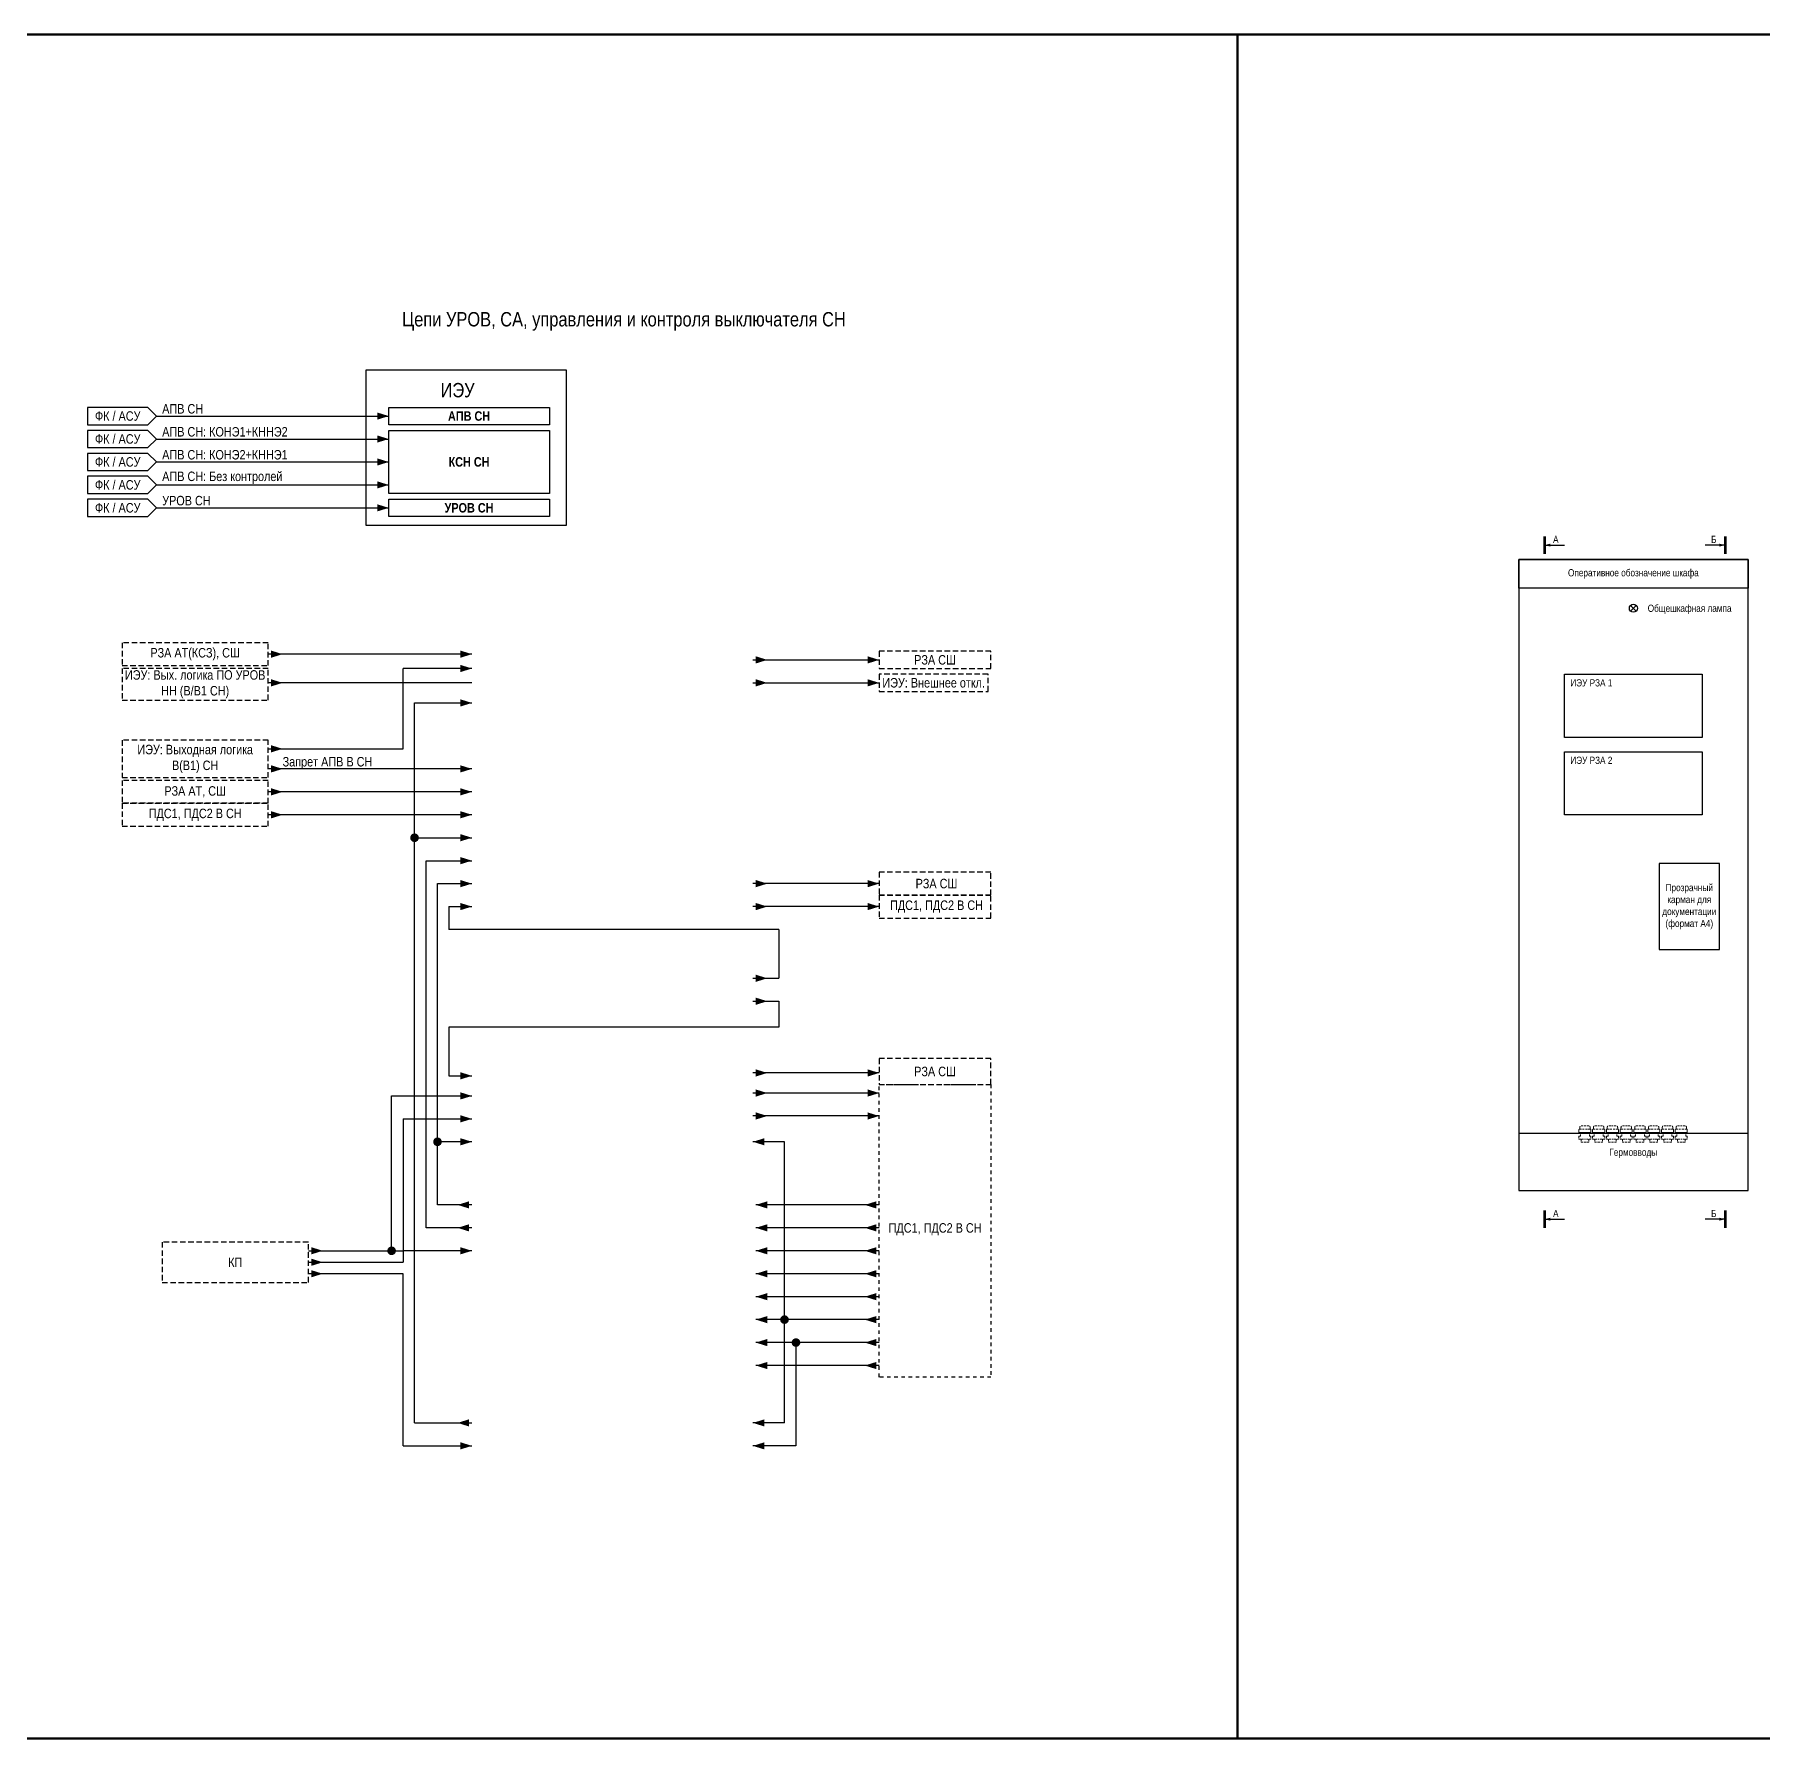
# Model space of a CAD drawing. Header units: millimetres. Extents: x 25558 to 49929, y 1902 to 19390.
# Drawn here: x 44368 to 44971, y 15825 to 16419 of the extents above; entities that cross this region are included whole.
import ezdxf
from ezdxf.enums import TextEntityAlignment as Align

# ---------------------------------------------------------------- set-up
doc = ezdxf.new("R2010")
doc.units = ezdxf.units.MM
doc.linetypes.add('JIS_02_1.2', pattern=[2.5, 1.25, -1.25])
doc.linetypes.add('штриховая2', pattern=[9.525, 6.35, -3.175])
for name, color, linetype, lineweight in [('Основная', 7, 'Continuous', 30), ('Отключение_включение', 1, 'Continuous', 30), ('Толстая', 7, 'Continuous', 53), ('Тонкая', 7, 'Continuous', 5), ('Цепи внешние', 84, 'Continuous', 30), ('Цепи внутренние', 5, 'Continuous', 30), ('Цепь - ФК и АСУ', 132, 'Continuous', 30)]:
    doc.layers.add(name, color=color, linetype=linetype, lineweight=lineweight)
doc.styles.add('Narrow', font='ARIALN.TTF')

# ---------------------------------------------------------------- blocks, each defined once
blk = doc.blocks.new('Point')
at = {"layer": 'Основная', "color": 0, "const_width": 1.5}
blk.add_lwpolyline([(-0.75, 0, 1), (0.75, 0, 1)], format="xyb", close=True, dxfattribs=at)

msp = doc.modelspace()

# ---------------------------------------------------------------- linework, layer by layer
at = {"linetype": 'штриховая2', "lineweight": 13, "ltscale": 0.1}
for p, q in [((44907.85, 16038.59), (44909.1, 16038.59)), ((44910.35, 16038.59), (44909.1, 16038.59)), ((44912.65, 16038.59), (44913.9, 16038.59)), ((44915.15, 16038.59), (44913.9, 16038.59)), ((44917.45, 16038.59), (44918.7, 16038.59)), ((44919.95, 16038.59), (44918.7, 16038.59)), ((44922.25, 16038.59), (44923.5, 16038.59)), ((44924.75, 16038.59), (44923.5, 16038.59)), ((44927.05, 16038.59), (44928.3, 16038.59)), ((44929.55, 16038.59), (44928.3, 16038.59)), ((44931.85, 16038.59), (44933.1, 16038.59)), ((44934.35, 16038.59), (44933.1, 16038.59)), ((44936.65, 16038.59), (44937.9, 16038.59)), ((44939.15, 16038.59), (44937.9, 16038.59)), ((44941.45, 16038.59), (44942.7, 16038.59)), ((44943.95, 16038.59), (44942.7, 16038.59)), ((44906.99, 16037.25), (44906.99, 16036)), ((44906.99, 16036), (44906.99, 16037.25)), ((44906.99, 16034.94), (44906.99, 16033.89)), ((44906.99, 16034.94), (44907.56, 16034.94)), ((44906.99, 16033.89), (44909.1, 16033.89)), ((44907.28, 16037.92), (44907.28, 16037.44)), ((44907.28, 16037.44), (44909.1, 16037.44)), ((44907.56, 16034.94), (44907.56, 16036)), ((44907.76, 16033.89), (44907.76, 16032.83)), ((44907.76, 16032.83), (44909.1, 16032.83)), ((44910.92, 16037.44), (44909.1, 16037.44)), ((44911.21, 16033.89), (44909.1, 16033.89)), ((44910.44, 16032.83), (44909.1, 16032.83)), ((44910.44, 16033.89), (44910.44, 16032.83)), ((44910.64, 16034.94), (44910.64, 16036)), ((44911.21, 16034.94), (44910.64, 16034.94)), ((44910.92, 16037.92), (44910.92, 16037.44)), ((44911.21, 16037.25), (44911.21, 16036)), ((44911.21, 16036), (44911.21, 16037.25)), ((44911.21, 16034.94), (44911.21, 16033.89)), ((44911.79, 16034.94), (44911.79, 16033.89)), ((44911.79, 16034.94), (44912.36, 16034.94)), ((44911.79, 16033.89), (44913.9, 16033.89)), ((44912.08, 16037.92), (44912.08, 16037.44)), ((44912.08, 16037.44), (44913.9, 16037.44)), ((44912.36, 16034.94), (44912.36, 16036)), ((44912.56, 16033.89), (44912.56, 16032.83)), ((44912.56, 16032.83), (44913.9, 16032.83)), ((44915.72, 16037.44), (44913.9, 16037.44)), ((44916.01, 16033.89), (44913.9, 16033.89)), ((44915.24, 16032.83), (44913.9, 16032.83)), ((44915.24, 16033.89), (44915.24, 16032.83)), ((44915.44, 16034.94), (44915.44, 16036)), ((44916.01, 16034.94), (44915.44, 16034.94)), ((44915.72, 16037.92), (44915.72, 16037.44)), ((44916.01, 16037.25), (44916.01, 16036)), ((44916.01, 16036), (44916.01, 16037.25)), ((44916.01, 16034.94), (44916.01, 16033.89)), ((44916.59, 16037.25), (44916.59, 16036)), ((44916.59, 16036), (44916.59, 16037.25)), ((44916.59, 16034.94), (44916.59, 16033.89)), ((44916.59, 16034.94), (44917.16, 16034.94)), ((44916.59, 16033.89), (44918.7, 16033.89)), ((44916.88, 16037.92), (44916.88, 16037.44)), ((44916.88, 16037.44), (44918.7, 16037.44)), ((44917.16, 16034.94), (44917.16, 16036)), ((44917.36, 16033.89), (44917.36, 16032.83)), ((44917.36, 16032.83), (44918.7, 16032.83)), ((44920.52, 16037.44), (44918.7, 16037.44)), ((44920.81, 16033.89), (44918.7, 16033.89)), ((44920.04, 16032.83), (44918.7, 16032.83)), ((44920.04, 16033.89), (44920.04, 16032.83)), ((44920.24, 16034.94), (44920.24, 16036)), ((44920.81, 16034.94), (44920.24, 16034.94)), ((44920.52, 16037.92), (44920.52, 16037.44)), ((44920.81, 16037.25), (44920.81, 16036)), ((44920.81, 16036), (44920.81, 16037.25)), ((44920.81, 16034.94), (44920.81, 16033.89)), ((44921.39, 16037.25), (44921.39, 16036)), ((44921.39, 16036), (44921.39, 16037.25)), ((44921.39, 16034.94), (44921.39, 16033.89)), ((44921.39, 16034.94), (44921.96, 16034.94)), ((44921.39, 16033.89), (44923.5, 16033.89)), ((44921.68, 16037.92), (44921.68, 16037.44)), ((44921.68, 16037.44), (44923.5, 16037.44)), ((44921.96, 16034.94), (44921.96, 16036)), ((44922.16, 16033.89), (44922.16, 16032.83)), ((44922.16, 16032.83), (44923.5, 16032.83)), ((44925.32, 16037.44), (44923.5, 16037.44)), ((44925.61, 16033.89), (44923.5, 16033.89)), ((44924.84, 16032.83), (44923.5, 16032.83)), ((44924.84, 16033.89), (44924.84, 16032.83)), ((44925.04, 16034.94), (44925.04, 16036)), ((44925.61, 16034.94), (44925.04, 16034.94)), ((44925.32, 16037.92), (44925.32, 16037.44)), ((44925.61, 16037.25), (44925.61, 16036)), ((44925.61, 16036), (44925.61, 16037.25)), ((44925.61, 16034.94), (44925.61, 16033.89)), ((44926.19, 16037.25), (44926.19, 16036)), ((44926.19, 16036), (44926.19, 16037.25)), ((44926.19, 16037.25), (44926.19, 16036)), ((44926.19, 16036), (44926.19, 16037.25)), ((44926.19, 16034.94), (44926.19, 16033.89)), ((44926.19, 16034.94), (44926.76, 16034.94)), ((44926.19, 16034.94), (44926.19, 16033.89)), ((44926.19, 16033.89), (44928.3, 16033.89)), ((44926.48, 16037.92), (44926.48, 16037.44)), ((44926.48, 16037.44), (44928.3, 16037.44)), ((44926.76, 16034.94), (44926.76, 16036)), ((44926.96, 16033.89), (44926.96, 16032.83)), ((44926.96, 16032.83), (44928.3, 16032.83)), ((44930.12, 16037.44), (44928.3, 16037.44)), ((44930.41, 16033.89), (44928.3, 16033.89)), ((44929.64, 16032.83), (44928.3, 16032.83)), ((44929.64, 16033.89), (44929.64, 16032.83)), ((44929.84, 16034.94), (44929.84, 16036)), ((44930.41, 16034.94), (44929.84, 16034.94)), ((44930.12, 16037.92), (44930.12, 16037.44)), ((44930.41, 16037.25), (44930.41, 16036)), ((44930.41, 16036), (44930.41, 16037.25)), ((44930.41, 16034.94), (44930.41, 16033.89)), ((44930.99, 16037.25), (44930.99, 16036)), ((44930.99, 16036), (44930.99, 16037.25)), ((44930.99, 16034.94), (44930.99, 16033.89)), ((44930.99, 16034.94), (44931.56, 16034.94)), ((44930.99, 16033.89), (44933.1, 16033.89)), ((44931.28, 16037.92), (44931.28, 16037.44)), ((44931.28, 16037.44), (44933.1, 16037.44)), ((44931.56, 16034.94), (44931.56, 16036)), ((44931.76, 16033.89), (44931.76, 16032.83)), ((44931.76, 16032.83), (44933.1, 16032.83)), ((44934.92, 16037.44), (44933.1, 16037.44)), ((44935.21, 16033.89), (44933.1, 16033.89)), ((44934.44, 16032.83), (44933.1, 16032.83)), ((44934.44, 16033.89), (44934.44, 16032.83)), ((44934.64, 16034.94), (44934.64, 16036)), ((44935.21, 16034.94), (44934.64, 16034.94)), ((44934.92, 16037.92), (44934.92, 16037.44)), ((44935.21, 16037.25), (44935.21, 16036)), ((44935.21, 16036), (44935.21, 16037.25)), ((44935.21, 16034.94), (44935.21, 16033.89)), ((44935.79, 16037.25), (44935.79, 16036)), ((44935.79, 16036), (44935.79, 16037.25)), ((44935.79, 16034.94), (44935.79, 16033.89)), ((44935.79, 16034.94), (44936.36, 16034.94)), ((44935.79, 16033.89), (44937.9, 16033.89)), ((44936.08, 16037.92), (44936.08, 16037.44)), ((44936.08, 16037.44), (44937.9, 16037.44)), ((44936.36, 16034.94), (44936.36, 16036)), ((44936.56, 16033.89), (44936.56, 16032.83)), ((44936.56, 16032.83), (44937.9, 16032.83)), ((44939.72, 16037.44), (44937.9, 16037.44)), ((44940.01, 16033.89), (44937.9, 16033.89)), ((44939.24, 16032.83), (44937.9, 16032.83)), ((44939.24, 16033.89), (44939.24, 16032.83)), ((44939.44, 16034.94), (44939.44, 16036)), ((44940.01, 16034.94), (44939.44, 16034.94)), ((44939.72, 16037.92), (44939.72, 16037.44)), ((44940.01, 16037.25), (44940.01, 16036)), ((44940.01, 16036), (44940.01, 16037.25)), ((44940.01, 16034.94), (44940.01, 16033.89)), ((44940.59, 16037.25), (44940.59, 16036)), ((44940.59, 16036), (44940.59, 16037.25)), ((44940.59, 16034.94), (44940.59, 16033.89)), ((44940.59, 16034.94), (44941.16, 16034.94)), ((44940.59, 16033.89), (44942.7, 16033.89)), ((44940.88, 16037.92), (44940.88, 16037.44)), ((44940.88, 16037.44), (44942.7, 16037.44)), ((44941.16, 16034.94), (44941.16, 16036)), ((44941.36, 16033.89), (44941.36, 16032.83)), ((44941.36, 16032.83), (44942.7, 16032.83)), ((44944.52, 16037.44), (44942.7, 16037.44)), ((44944.81, 16033.89), (44942.7, 16033.89)), ((44944.04, 16032.83), (44942.7, 16032.83)), ((44944.04, 16033.89), (44944.04, 16032.83)), ((44944.24, 16034.94), (44944.24, 16036)), ((44944.81, 16034.94), (44944.24, 16034.94)), ((44944.52, 16037.92), (44944.52, 16037.44)), ((44944.81, 16037.25), (44944.81, 16036)), ((44944.81, 16036), (44944.81, 16037.25)), ((44944.81, 16034.94), (44944.81, 16033.89))]:
    msp.add_line(p, q, dxfattribs=at)
for points in [[(44907.28, 16037.92), (44907.29, 16038.1), (44907.32, 16038.23), (44907.38, 16038.36), (44907.47, 16038.47), (44907.58, 16038.54), (44907.72, 16038.59), (44907.95, 16038.59)], [(44910.92, 16037.92), (44910.91, 16038.1), (44910.88, 16038.23), (44910.82, 16038.36), (44910.74, 16038.47), (44910.63, 16038.54), (44910.48, 16038.59), (44910.25, 16038.59)], [(44912.08, 16037.92), (44912.09, 16038.1), (44912.12, 16038.23), (44912.18, 16038.36), (44912.27, 16038.47), (44912.38, 16038.54), (44912.52, 16038.59), (44912.75, 16038.59)], [(44915.72, 16037.92), (44915.71, 16038.1), (44915.68, 16038.23), (44915.62, 16038.36), (44915.54, 16038.47), (44915.43, 16038.54), (44915.28, 16038.59), (44915.05, 16038.59)], [(44916.88, 16037.92), (44916.89, 16038.1), (44916.92, 16038.23), (44916.98, 16038.36), (44917.07, 16038.47), (44917.18, 16038.54), (44917.32, 16038.59), (44917.55, 16038.59)], [(44920.52, 16037.92), (44920.51, 16038.1), (44920.48, 16038.23), (44920.42, 16038.36), (44920.34, 16038.47), (44920.23, 16038.54), (44920.08, 16038.59), (44919.85, 16038.59)], [(44921.68, 16037.92), (44921.69, 16038.1), (44921.72, 16038.23), (44921.78, 16038.36), (44921.87, 16038.47), (44921.98, 16038.54), (44922.12, 16038.59), (44922.35, 16038.59)], [(44925.32, 16037.92), (44925.31, 16038.1), (44925.28, 16038.23), (44925.22, 16038.36), (44925.14, 16038.47), (44925.03, 16038.54), (44924.88, 16038.59), (44924.65, 16038.59)], [(44926.48, 16037.92), (44926.49, 16038.1), (44926.52, 16038.23), (44926.58, 16038.36), (44926.67, 16038.47), (44926.78, 16038.54), (44926.92, 16038.59), (44927.15, 16038.59)], [(44930.12, 16037.92), (44930.11, 16038.1), (44930.08, 16038.23), (44930.02, 16038.36), (44929.94, 16038.47), (44929.83, 16038.54), (44929.68, 16038.59), (44929.45, 16038.59)], [(44931.28, 16037.92), (44931.29, 16038.1), (44931.32, 16038.23), (44931.38, 16038.36), (44931.47, 16038.47), (44931.58, 16038.54), (44931.72, 16038.59), (44931.95, 16038.59)], [(44934.92, 16037.92), (44934.91, 16038.1), (44934.88, 16038.23), (44934.82, 16038.36), (44934.74, 16038.47), (44934.63, 16038.54), (44934.48, 16038.59), (44934.25, 16038.59)], [(44936.08, 16037.92), (44936.09, 16038.1), (44936.12, 16038.23), (44936.18, 16038.36), (44936.27, 16038.47), (44936.38, 16038.54), (44936.52, 16038.59), (44936.75, 16038.59)], [(44939.72, 16037.92), (44939.71, 16038.1), (44939.68, 16038.23), (44939.62, 16038.36), (44939.54, 16038.47), (44939.43, 16038.54), (44939.28, 16038.59), (44939.05, 16038.59)], [(44940.88, 16037.92), (44940.89, 16038.1), (44940.92, 16038.23), (44940.98, 16038.36), (44941.07, 16038.47), (44941.18, 16038.54), (44941.32, 16038.59), (44941.55, 16038.59)], [(44944.52, 16037.92), (44944.51, 16038.1), (44944.48, 16038.23), (44944.42, 16038.36), (44944.34, 16038.47), (44944.23, 16038.54), (44944.08, 16038.59), (44943.85, 16038.59)], [(44906.99, 16037.25), (44907.02, 16037.3), (44907.09, 16037.36), (44907.14, 16037.4), (44907.19, 16037.42), (44907.25, 16037.43), (44907.28, 16037.44)], [(44911.21, 16037.25), (44911.18, 16037.3), (44911.11, 16037.36), (44911.06, 16037.4), (44911.01, 16037.42), (44910.95, 16037.43), (44910.92, 16037.44)], [(44911.79, 16037.25), (44911.82, 16037.3), (44911.89, 16037.36), (44911.94, 16037.4), (44911.99, 16037.42), (44912.05, 16037.43), (44912.08, 16037.44)], [(44916.01, 16037.25), (44915.98, 16037.3), (44915.91, 16037.36), (44915.86, 16037.4), (44915.81, 16037.42), (44915.75, 16037.43), (44915.72, 16037.44)], [(44916.59, 16037.25), (44916.62, 16037.3), (44916.69, 16037.36), (44916.74, 16037.4), (44916.79, 16037.42), (44916.85, 16037.43), (44916.88, 16037.44)], [(44920.81, 16037.25), (44920.78, 16037.3), (44920.71, 16037.36), (44920.66, 16037.4), (44920.61, 16037.42), (44920.55, 16037.43), (44920.52, 16037.44)], [(44921.39, 16037.25), (44921.42, 16037.3), (44921.49, 16037.36), (44921.54, 16037.4), (44921.59, 16037.42), (44921.65, 16037.43), (44921.68, 16037.44)], [(44925.61, 16037.25), (44925.58, 16037.3), (44925.51, 16037.36), (44925.46, 16037.4), (44925.41, 16037.42), (44925.35, 16037.43), (44925.32, 16037.44)], [(44926.19, 16037.25), (44926.22, 16037.3), (44926.29, 16037.36), (44926.34, 16037.4), (44926.39, 16037.42), (44926.45, 16037.43), (44926.48, 16037.44)], [(44930.41, 16037.25), (44930.38, 16037.3), (44930.31, 16037.36), (44930.26, 16037.4), (44930.21, 16037.42), (44930.15, 16037.43), (44930.12, 16037.44)], [(44930.99, 16037.25), (44931.02, 16037.3), (44931.09, 16037.36), (44931.14, 16037.4), (44931.19, 16037.42), (44931.25, 16037.43), (44931.28, 16037.44)], [(44935.21, 16037.25), (44935.18, 16037.3), (44935.11, 16037.36), (44935.06, 16037.4), (44935.01, 16037.42), (44934.95, 16037.43), (44934.92, 16037.44)], [(44935.79, 16037.25), (44935.82, 16037.3), (44935.89, 16037.36), (44935.94, 16037.4), (44935.99, 16037.42), (44936.05, 16037.43), (44936.08, 16037.44)], [(44940.01, 16037.25), (44939.98, 16037.3), (44939.91, 16037.36), (44939.86, 16037.4), (44939.81, 16037.42), (44939.75, 16037.43), (44939.72, 16037.44)], [(44940.59, 16037.25), (44940.62, 16037.3), (44940.69, 16037.36), (44940.74, 16037.4), (44940.79, 16037.42), (44940.85, 16037.43), (44940.88, 16037.44)], [(44944.81, 16037.25), (44944.78, 16037.3), (44944.71, 16037.36), (44944.66, 16037.4), (44944.61, 16037.42), (44944.55, 16037.43), (44944.52, 16037.44)]]:
    msp.add_spline(points, degree=3, dxfattribs=at)
at = {"layer": 'Основная', "ltscale": 100}
msp.add_line((44886, 16036), (44966, 16036), dxfattribs=at)
at = {"layer": 'Основная', "linetype": 'штриховая2', "lineweight": 13, "ltscale": 1000}
for p, q in [((44906.99, 16036.19), (44909.1, 16036.19)), ((44906.99, 16036), (44909.1, 16036)), ((44907.56, 16036), (44906.99, 16036)), ((44911.21, 16036.19), (44909.1, 16036.19)), ((44911.21, 16036), (44909.1, 16036)), ((44910.64, 16036), (44911.21, 16036)), ((44911.79, 16037.25), (44911.79, 16036)), ((44911.79, 16036), (44911.79, 16037.25)), ((44911.79, 16036.19), (44913.9, 16036.19)), ((44911.79, 16036), (44913.9, 16036)), ((44912.36, 16036), (44911.79, 16036)), ((44916.01, 16036.19), (44913.9, 16036.19)), ((44916.01, 16036), (44913.9, 16036)), ((44915.44, 16036), (44916.01, 16036)), ((44916.59, 16036.19), (44918.7, 16036.19)), ((44916.59, 16036), (44918.7, 16036)), ((44917.16, 16036), (44916.59, 16036)), ((44920.81, 16036.19), (44918.7, 16036.19)), ((44920.81, 16036), (44918.7, 16036)), ((44920.24, 16036), (44920.81, 16036)), ((44921.39, 16036.19), (44923.5, 16036.19)), ((44921.39, 16036), (44923.5, 16036)), ((44921.96, 16036), (44921.39, 16036)), ((44925.61, 16036.19), (44923.5, 16036.19)), ((44925.61, 16036), (44923.5, 16036)), ((44925.04, 16036), (44925.61, 16036)), ((44926.19, 16036.19), (44928.3, 16036.19)), ((44926.19, 16036), (44928.3, 16036)), ((44926.76, 16036), (44926.19, 16036)), ((44930.41, 16036.19), (44928.3, 16036.19)), ((44930.41, 16036), (44928.3, 16036)), ((44929.84, 16036), (44930.41, 16036)), ((44930.99, 16036.19), (44933.1, 16036.19)), ((44930.99, 16036), (44933.1, 16036)), ((44931.56, 16036), (44930.99, 16036)), ((44935.21, 16036.19), (44933.1, 16036.19)), ((44935.21, 16036), (44933.1, 16036)), ((44934.64, 16036), (44935.21, 16036)), ((44935.79, 16036.19), (44937.9, 16036.19)), ((44935.79, 16036), (44937.9, 16036)), ((44936.36, 16036), (44935.79, 16036)), ((44940.01, 16036.19), (44937.9, 16036.19)), ((44940.01, 16036), (44937.9, 16036)), ((44939.44, 16036), (44940.01, 16036)), ((44940.59, 16036.19), (44942.7, 16036.19)), ((44940.59, 16036), (44942.7, 16036)), ((44941.16, 16036), (44940.59, 16036)), ((44944.81, 16036.19), (44942.7, 16036.19)), ((44944.81, 16036), (44942.7, 16036)), ((44944.24, 16036), (44944.81, 16036))]:
    msp.add_line(p, q, dxfattribs=at)
at = {"layer": 'Основная', "ltscale": 0.3}
msp.add_lwpolyline([(44484, 16248), (44554, 16248), (44554, 16302), (44484, 16302)], close=True, dxfattribs=at)
at = {"layer": 'Основная'}
for points in [[(44492, 16289), (44548, 16289), (44548, 16283), (44492, 16283)], [(44492, 16281), (44548, 16281), (44548, 16259), (44492, 16259)], [(44492, 16257), (44548, 16257), (44548, 16251), (44492, 16251)], [(44886, 16016), (44966, 16016), (44966, 16236), (44886, 16236)], [(44902, 16196), (44950, 16196), (44950, 16174), (44902, 16174)], [(44902, 16169), (44950, 16169), (44950, 16147), (44902, 16147)], [(44935, 16100), (44956, 16100), (44956, 16130), (44935, 16130)]]:
    msp.add_lwpolyline(points, close=True, dxfattribs=at)
at = {"layer": 'Основная', "ltscale": 100}
for points in [[(44895, 16241, 0, 1, 0), (44897, 16241, 0, 0, 0)], [(44958, 16241, 0, 1, 0), (44956, 16241, 0, 0, 0)], [(44895, 16006, 0, 1, 0), (44897, 16006, 0, 0, 0)], [(44958, 16006, 0, 1, 0), (44956, 16006, 0, 0, 0)]]:
    msp.add_lwpolyline(points, format="xyseb", dxfattribs=at)
for points in [[(44895, 16241), (44902, 16241)], [(44958, 16241), (44951, 16241)], [(44925, 16220), (44927, 16218)], [(44925, 16218), (44927, 16220)], [(44895, 16006), (44902, 16006)], [(44958, 16006), (44951, 16006)]]:
    msp.add_lwpolyline(points, dxfattribs=at)
msp.add_lwpolyline([(44886, 16236), (44966, 16236), (44966, 16226), (44886, 16226)], close=True, dxfattribs=at)
at = {"layer": 'Основная', "color": 5}
msp.add_lwpolyline([(44501, 15935), (44521, 15935)], dxfattribs=at)
at = {"layer": 'Основная', "ltscale": 0.35}
msp.add_circle((44926, 16219), 1.41, dxfattribs=at)
at = {"layer": 'Отключение_включение'}
for p, q in [((44619, 16201), (44663, 16201)), ((44619, 16193), (44663, 16193)), ((44663, 16115), (44619, 16115)), ((44493, 16049), (44521, 16049)), ((44663, 16050), (44619, 16050)), ((44497, 16041), (44497, 15991)), ((44497, 16041), (44521, 16041)), ((44663, 16042), (44619, 16042)), ((44521, 15995), (44497, 15995))]:
    msp.add_line(p, q, dxfattribs=at)
for points in [[(44624, 16201, 0, 2.5, 0), (44620, 16201, 0, 0, 0)], [(44663, 16201, 0, 2.5, 0), (44659, 16201, 0, 0, 0)], [(44624, 16193, 0, 2.5, 0), (44620, 16193, 0, 0, 0)], [(44663, 16193, 0, 2.5, 0), (44659, 16193, 0, 0, 0)], [(44624, 16115, 0, 2.5, 0), (44620, 16115, 0, 0, 0)], [(44663, 16115, 0, 2.5, 0), (44659, 16115, 0, 0, 0)], [(44624, 16050, 0, 2.5, 0), (44620, 16050, 0, 0, 0)], [(44663, 16050, 0, 2.5, 0), (44659, 16050, 0, 0, 0)], [(44624, 16042, 0, 2.5, 0), (44620, 16042, 0, 0, 0)], [(44663, 16042, 0, 2.5, 0), (44659, 16042, 0, 0, 0)], [(44521, 15995, 0, 2.5, 0), (44517, 15995, 0, 0, 0)]]:
    msp.add_lwpolyline(points, format="xyseb", dxfattribs=at)
for points in [[(44493, 15995), (44493, 16049)], [(44464, 15995), (44497, 15995)], [(44464, 15991), (44497, 15991)]]:
    msp.add_lwpolyline(points, dxfattribs=at)
at = {"layer": 'Отключение_включение', "ltscale": 0.3}
for points in [[(44521, 16049, 0, 2.5, 0), (44517, 16049, 0, 0, 0)], [(44521, 16041, 0, 2.5, 0), (44517, 16041, 0, 0, 0)], [(44469, 15995, 0, 2.5, 0), (44465, 15995, 0, 0, 0)], [(44469, 15991, 0, 2.5, 0), (44465, 15991, 0, 0, 0)]]:
    msp.add_lwpolyline(points, format="xyseb", dxfattribs=at)
at = {"layer": 'Толстая', "ltscale": 100}
for points in [[(44895, 16244), (44895, 16238)], [(44958, 16244), (44958, 16238)], [(44895, 16009), (44895, 16003)], [(44958, 16009), (44958, 16003)]]:
    msp.add_lwpolyline(points, dxfattribs=at)
at = {"layer": 'Тонкая', "color": 3, "lineweight": 50}
for points in [[(43948, 15825), (43948, 16419), (44788, 16419), (44788, 15825)], [(45208, 16419), (45208, 15825), (44788, 15825), (44788, 16419)]]:
    msp.add_lwpolyline(points, close=True, dxfattribs=at)
at = {"layer": 'Цепи внешние', "ltscale": 0.3}
for p, q in [((44521, 16203), (44450, 16203)), ((44521, 16155), (44450, 16155)), ((44521, 16147), (44450, 16147)), ((44663, 16123), (44619, 16123)), ((44663, 16057), (44619, 16057)), ((44630, 16033), (44619, 16033)), ((44630, 15971), (44630, 16033)), ((44497, 15987), (44464, 15987)), ((44497, 15927), (44497, 15987)), ((44630, 15935), (44630, 15971))]:
    msp.add_line(p, q, dxfattribs=at)
at = {"layer": 'Цепи внешние'}
for p, q in [((44634, 15963), (44634, 15927)), ((44634, 15927), (44619, 15927))]:
    msp.add_line(p, q, dxfattribs=at)
at = {"layer": 'Цепи внешние', "linetype": 'штриховая2', "ltscale": 0.3}
for points in [[(44450, 16207), (44399, 16207), (44399, 16199), (44450, 16199)], [(44702, 16204), (44663, 16204), (44663, 16198), (44702, 16198)], [(44450, 16159), (44399, 16159), (44399, 16151), (44450, 16151)], [(44450, 16151), (44399, 16151), (44399, 16143), (44450, 16143)], [(44702, 16127), (44663, 16127), (44663, 16119), (44702, 16119)], [(44702, 16119), (44663, 16119), (44663, 16111), (44702, 16111)], [(44702, 16062), (44663, 16062), (44663, 16053), (44702, 16053)], [(44464, 15998), (44413, 15998), (44413, 15984), (44464, 15984)]]:
    msp.add_lwpolyline(points, close=True, dxfattribs=at)
at = {"layer": 'Цепи внешние', "ltscale": 0.3}
for points in [[(44455, 16203, 0, 2.5, 0), (44451, 16203, 0, 0, 0)], [(44521, 16203, 0, 2.5, 0), (44517, 16203, 0, 0, 0)], [(44455, 16155, 0, 2.5, 0), (44451, 16155, 0, 0, 0)], [(44521, 16155, 0, 2.5, 0), (44517, 16155, 0, 0, 0)], [(44455, 16147, 0, 2.5, 0), (44451, 16147, 0, 0, 0)], [(44521, 16147, 0, 2.5, 0), (44517, 16147, 0, 0, 0)], [(44624, 16123, 0, 2.5, 0), (44620, 16123, 0, 0, 0)], [(44663, 16123, 0, 2.5, 0), (44659, 16123, 0, 0, 0)], [(44624, 16057, 0, 2.5, 0), (44620, 16057, 0, 0, 0)], [(44663, 16057, 0, 2.5, 0), (44659, 16057, 0, 0, 0)], [(44619, 16033, 0, 2.5, 0), (44623, 16033, 0, 0, 0)], [(44620, 16011, 0, 2.5, 0), (44624, 16011, 0, 0, 0)], [(44658, 16011, 0, 2.5, 0), (44662, 16011, 0, 0, 0)], [(44620, 16003, 0, 2.5, 0), (44624, 16003, 0, 0, 0)], [(44658, 16003, 0, 2.5, 0), (44662, 16003, 0, 0, 0)], [(44620, 15995, 0, 2.5, 0), (44624, 15995, 0, 0, 0)], [(44658, 15995, 0, 2.5, 0), (44662, 15995, 0, 0, 0)], [(44469, 15987, 0, 2.5, 0), (44465, 15987, 0, 0, 0)], [(44620, 15987, 0, 2.5, 0), (44624, 15987, 0, 0, 0)], [(44658, 15987, 0, 2.5, 0), (44662, 15987, 0, 0, 0)], [(44620, 15979, 0, 2.5, 0), (44624, 15979, 0, 0, 0)], [(44658, 15979, 0, 2.5, 0), (44662, 15979, 0, 0, 0)], [(44620, 15971, 0, 2.5, 0), (44624, 15971, 0, 0, 0)], [(44658, 15971, 0, 2.5, 0), (44662, 15971, 0, 0, 0)], [(44620, 15963, 0, 2.5, 0), (44624, 15963, 0, 0, 0)], [(44658, 15963, 0, 2.5, 0), (44662, 15963, 0, 0, 0)], [(44620, 15955, 0, 2.5, 0), (44624, 15955, 0, 0, 0)], [(44658, 15955, 0, 2.5, 0), (44662, 15955, 0, 0, 0)], [(44619, 15935, 0, 2.5, 0), (44623, 15935, 0, 0, 0)], [(44521, 15927, 0, 2.5, 0), (44517, 15927, 0, 0, 0)], [(44619, 15927, 0, 2.5, 0), (44623, 15927, 0, 0, 0)]]:
    msp.add_lwpolyline(points, format="xyseb", dxfattribs=at)
at = {"layer": 'Цепи внешние', "linetype": 'JIS_02_1.2'}
msp.add_lwpolyline([(44663, 16053), (44702, 16053), (44702, 15951), (44663, 15951)], close=True, dxfattribs=at)
at = {"layer": 'Цепи внешние', "ltscale": 0.3}
for points in [[(44663, 16011), (44620, 16011)], [(44663, 16003), (44620, 16003)], [(44663, 15995), (44620, 15995)], [(44663, 15987), (44620, 15987)], [(44663, 15979), (44620, 15979)], [(44630, 15935), (44619, 15935)], [(44497, 15927), (44521, 15927)]]:
    msp.add_lwpolyline(points, dxfattribs=at)
at = {"layer": 'Цепи внешние'}
for points in [[(44663, 15971), (44620, 15971)], [(44663, 15963), (44620, 15963)], [(44663, 15955), (44620, 15955)]]:
    msp.add_lwpolyline(points, dxfattribs=at)
at = {"layer": 'Цепи внутренние', "ltscale": 0.3}
for p, q in [((44521, 16198), (44497, 16198)), ((44497, 16170), (44497, 16198)), ((44521, 16193), (44450, 16193)), ((44501, 16139), (44501, 16186)), ((44501, 16186), (44521, 16186)), ((44450, 16170), (44497, 16170)), ((44521, 16163), (44450, 16163)), ((44501, 15935), (44501, 16139)), ((44501, 16139), (44521, 16139)), ((44505, 16003), (44505, 16131)), ((44505, 16131), (44521, 16131)), ((44509, 16033), (44509, 16123)), ((44509, 16123), (44521, 16123)), ((44513, 16115), (44521, 16115)), ((44513, 16115), (44513, 16107)), ((44628, 16107), (44513, 16107)), ((44628, 16107), (44628, 16090)), ((44619, 16090), (44628, 16090)), ((44619, 16082), (44628, 16082)), ((44628, 16082), (44628, 16073)), ((44628, 16082), (44628, 16082)), ((44628, 16073), (44513, 16073)), ((44513, 16073), (44513, 16056)), ((44513, 16056), (44521, 16056)), ((44521, 16033), (44509, 16033)), ((44521, 16003), (44505, 16003))]:
    msp.add_line(p, q, dxfattribs=at)
at = {"layer": 'Цепи внутренние', "linetype": 'штриховая2', "ltscale": 0.3}
for points in [[(44450, 16198), (44399, 16198), (44399, 16187), (44450, 16187)], [(44701, 16196), (44663, 16196), (44663, 16190), (44701, 16190)], [(44450, 16173), (44399, 16173), (44399, 16160), (44450, 16160)]]:
    msp.add_lwpolyline(points, close=True, dxfattribs=at)
at = {"layer": 'Цепи внутренние', "ltscale": 0.3}
for points in [[(44521, 16198, 0, 2.5, 0), (44517, 16198, 0, 0, 0)], [(44455, 16193, 0, 2.5, 0), (44451, 16193, 0, 0, 0)], [(44521, 16186, 0, 2.5, 0), (44517, 16186, 0, 0, 0)], [(44455, 16170, 0, 2.5, 0), (44451, 16170, 0, 0, 0)], [(44455, 16163, 0, 2.5, 0), (44451, 16163, 0, 0, 0)], [(44521, 16163, 0, 2.5, 0), (44517, 16163, 0, 0, 0)], [(44521, 16139, 0, 2.5, 0), (44517, 16139, 0, 0, 0)], [(44521, 16131, 0, 2.5, 0), (44517, 16131, 0, 0, 0)], [(44521, 16123, 0, 2.5, 0), (44517, 16123, 0, 0, 0)], [(44521, 16115, 0, 2.5, 0), (44517, 16115, 0, 0, 0)], [(44624, 16090, 0, 2.5, 0), (44620, 16090, 0, 0, 0)], [(44624, 16082, 0, 2.5, 0), (44620, 16082, 0, 0, 0)], [(44521, 16056, 0, 2.5, 0), (44517, 16056, 0, 0, 0)], [(44521, 16033, 0, 2.5, 0), (44517, 16033, 0, 0, 0)], [(44516, 16011, 0, 2.5, 0), (44520, 16011, 0, 0, 0)], [(44516, 16003, 0, 2.5, 0), (44520, 16003, 0, 0, 0)], [(44516, 15935, 0, 2.5, 0), (44520, 15935, 0, 0, 0)]]:
    msp.add_lwpolyline(points, format="xyseb", dxfattribs=at)
for points in [[(44509, 16011), (44509, 16033)], [(44521, 16011), (44509, 16011)]]:
    msp.add_lwpolyline(points, dxfattribs=at)
at = {"layer": 'Цепь - ФК и АСУ', "ltscale": 0.3}
for points in [[(44411, 16286), (44408, 16289), (44387, 16289), (44387, 16283), (44408, 16283), (44411, 16286)], [(44411, 16278), (44408, 16281), (44387, 16281), (44387, 16275), (44408, 16275), (44411, 16278)], [(44411, 16270), (44408, 16273), (44387, 16273), (44387, 16267), (44408, 16267), (44411, 16270)], [(44411, 16262), (44408, 16265), (44387, 16265), (44387, 16259), (44408, 16259), (44411, 16262)], [(44411, 16254), (44408, 16257), (44387, 16257), (44387, 16251), (44408, 16251), (44411, 16254)]]:
    msp.add_lwpolyline(points, dxfattribs=at)
at = {"layer": 'Цепь - ФК и АСУ'}
for points in [[(44411, 16286), (44492, 16286), (44492, 16286), (44492, 16286)], [(44411, 16278), (44492, 16278), (44492, 16278), (44492, 16278)], [(44411, 16270), (44492, 16270), (44492, 16270), (44492, 16270)], [(44411, 16262), (44492, 16262), (44492, 16262), (44492, 16262)], [(44411, 16254), (44492, 16254), (44492, 16254), (44492, 16254)]]:
    msp.add_lwpolyline(points, dxfattribs=at)
at = {"layer": 'Цепь - ФК и АСУ', "ltscale": 0.3}
for points in [[(44492, 16286, 0, 2.5, 0), (44488, 16286, 0, 0, 0)], [(44492, 16278, 0, 2.5, 0), (44488, 16278, 0, 0, 0)], [(44492, 16270, 0, 2.5, 0), (44488, 16270, 0, 0, 0)], [(44492, 16262, 0, 2.5, 0), (44488, 16262, 0, 0, 0)], [(44492, 16254, 0, 2.5, 0), (44488, 16254, 0, 0, 0)]]:
    msp.add_lwpolyline(points, format="xyseb", dxfattribs=at)

# ---------------------------------------------------------------- block references
at = {"layer": 'Отключение_включение'}
msp.add_blockref('Point', (44493, 15995), dxfattribs=at)
at = {"layer": 'Цепи внешние'}
for p in [(44630, 15971), (44634, 15963)]:
    msp.add_blockref('Point', p, dxfattribs=at)
at = {"layer": 'Цепи внутренние'}
for p in [(44501, 16139), (44509, 16033)]:
    msp.add_blockref('Point', p, dxfattribs=at)

# ---------------------------------------------------------------- texts
at = {"layer": 'Основная', "style": 'Narrow'}
for s, p in [('А', (44898, 16243)), ('Б', (44953.09, 16243)), ('Общешкафная лампа', (44931, 16219)), ('ИЭУ РЗА', (44904, 16193)), ('ИЭУ РЗА 1', (44904, 16193)), ('ИЭУ РЗА 2', (44904, 16166)), ('А', (44898, 16008)), ('Б', (44953.09, 16008))]:
    msp.add_text(s, height=2.5, dxfattribs=at).set_placement(p, align=Align.MIDDLE_LEFT)
for s, insert, char_height, width, attachment_point in [('Цепи УРОВ, СА, управления и контроля выключателя CН', (44574, 16319), 5, 188.2306, 5), ('ИЭУ', (44516, 16295), 5, 64, 5), ('ФК / АСУ', (44397.5, 16286), 3.3, 21, 5), ('АПВ СН', (44413, 16288.5), 3.3, 73.8439, 4), ('{\\fArial Narrow|b1|i0|c204|p34;\\C0;АПВ СН}', (44520, 16286), 3.3, 56, 5), ('ФК / АСУ', (44397.5, 16278), 3.3, 21, 5), ('АПВ СН: {\\C0;КОНЭ1+КННЭ2}', (44413, 16280.5), 3.3, 73.8439, 4), ('АПВ СН:{\\C0; КОНЭ2+КННЭ1}', (44413, 16272.5), 3.3, 73.8439, 4), ('ФК / АСУ', (44397.5, 16270), 3.3, 21, 5), ('{\\fArial Narrow|b1|i0|c204|p34;\\C0;КСН СН}', (44520, 16270), 3.3, 56, 5), ('ФК / АСУ', (44397.5, 16262), 3.3, 21, 5), ('АПВ СН: Без контролей', (44413, 16264.5), 3.3, 73.8439, 4), ('ФК / АСУ', (44397.5, 16254), 3.3, 21, 5), ('УРОВ СН', (44413, 16256.5), 3.3, 73.8439, 4), ('{\\fArial Narrow|b1|i0|c204|p34;\\C0;УРОВ СН}', (44520, 16254), 3.3, 56, 5), ('Оперативное обозначение шкафа', (44926, 16231), 2.5, 80, 5), ('РЗА АТ(КСЗ), СШ', (44424.5, 16203), 3.3, 51, 5), ('РЗА СШ', (44682.5, 16201), 3.3, 39, 5), ('ИЭУ: Вых. логика ПО УРОВ НН (В/В1 СН)', (44424.5, 16192.5), 3.3, 51, 5), ('ИЭУ: Внешнее откл.', (44682, 16193), 3.3, 38, 5), ('ИЭУ: Выходная логика В(В1) СН', (44424.5, 16166.5), 3.3, 46.286, 5), ('{\\C0;Запрет АПВ В СН}', (44455, 16165), 3.3, 71, 4), ('РЗА АТ, СШ', (44424.5, 16155), 3.3, 51, 5), ('ПДС1, ПДС2 В СН', (44424.5, 16147), 3.3, 51, 5), ('РЗА СШ', (44683, 16123), 3.3, 39, 5), ('Прозрачный карман для документации (формат А4)', (44945.5, 16115), 2.5, 21, 5), ('ПДС1, ПДС2 В СН', (44683, 16115), 3.3, 39, 5), ('РЗА СШ', (44682.5, 16057.5), 3.3, 39, 5), ('Гермовводы ', (44926, 16029), 2.5, 58, 5), ('ПДС1, ПДС2 В СН', (44682.5, 16002.5), 3.3, 39, 5), ('КП', (44438.5, 15991), 3.3, 51, 5)]:
    msp.add_mtext(s, dxfattribs=dict(at, insert=insert, char_height=char_height, width=width, attachment_point=attachment_point))

doc.saveas('drawing.dxf')
